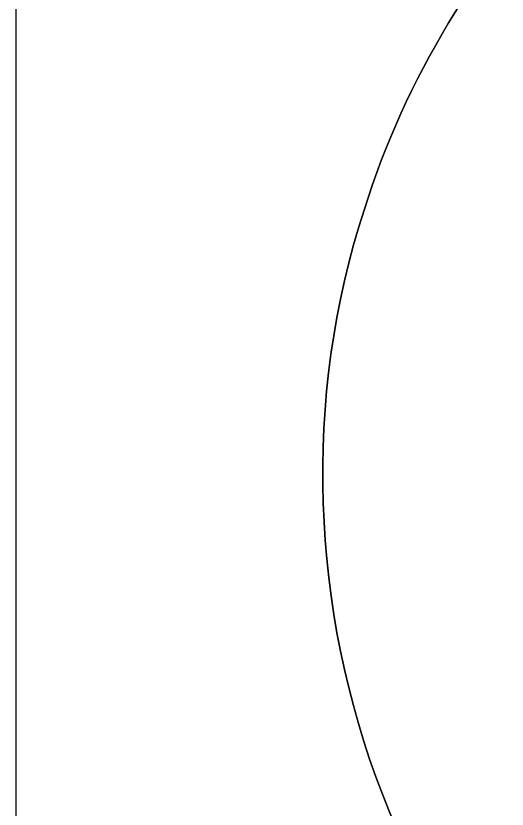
# Model space of a CAD drawing. Header units: centimetres. Extents: x -16.8 to 16.8, y -16.7 to 16.7.
# Drawn here: x -16.77 to -9.75, y -8.39 to 2.94 of the extents above; entities that cross this region are included whole.
import ezdxf

# ---------------------------------------------------------------- set-up
doc = ezdxf.new("R2010")
doc.units = ezdxf.units.CM
doc.header["$MEASUREMENT"] = 0
doc.layers.add('Layer 1', color=7, linetype='Continuous')

msp = doc.modelspace()

# ---------------------------------------------------------------- linework, layer by layer
at = {"layer": 'Layer 1', "color": 7}
for points, knots in [([(-16.77458, 16.66875), (-16.77458, 16.66875), (16.77458, 16.66875), (16.77458, 16.66875), (16.77458, 16.66875), (16.77458, 16.66875), (16.77458, -16.66875), (16.77458, -16.66875), (16.77458, -16.66875), (16.77458, -16.66875), (-16.77458, -16.66875), (-16.77458, -16.66875), (-16.77458, -16.66875), (-16.77458, -16.66875), (-16.77458, 16.66875), (-16.77458, 16.66875), (-16.77458, 16.66875), (-16.77458, 16.66875), (-16.77458, 16.66875), (-16.77458, 16.66875)], [0, 0, 0, 0, 0.16666667, 0.16666667, 0.16666667, 0.16666667, 0.33333333, 0.33333333, 0.33333333, 0.33333333, 0.5, 0.5, 0.5, 0.5, 0.66666667, 0.66666667, 0.66666667, 0.66666667, 1, 1, 1, 1]), ([(0.00988, 15.86512), (-0.4505, 15.58043), (-0.69921, 15.06996), (-0.89888, 14.58666), (-0.89888, 14.58666), (-1.23331, 13.69589), (-1.33491, 12.74057), (-1.39065, 11.79724), (-1.39065, 11.79724), (-1.61396, 11.79019), (-1.83974, 11.80042), (-2.05987, 11.76161), (-2.05987, 11.76161), (-2.72697, 11.66954), (-3.25967, 11.05147), (-3.29071, 10.38507), (-3.29071, 10.38507), (-3.31399, 9.77371), (-3.29318, 9.16129), (-3.29741, 8.54957), (-3.29741, 8.54957), (-3.50943, 8.46526), (-3.72674, 8.39399), (-3.94088, 8.31603), (-3.94088, 8.31603), (-7.61753, 6.99911), (-10.61967, 3.91513), (-11.79054, 0.18415), (-11.79054, 0.18415), (-12.67566, -2.52271), (-12.56242, -5.52944), (-11.53372, -8.18021), (-11.53372, -8.18021), (-10.52583, -10.78971), (-8.62013, -13.03831), (-6.22688, -14.48223), (-6.22688, -14.48223), (-4.43583, -15.58149), (-2.3749, -16.22143), (-0.28081, -16.37206), (-0.28081, -16.37206), (1.87819, -16.48813), (4.07882, -16.12336), (6.04873, -15.21883), (6.04873, -15.21883), (8.07544, -14.30479), (9.85449, -12.85452), (11.17212, -11.06487), (11.17212, -11.06487), (12.40049, -9.37366), (13.21082, -7.38117), (13.48916, -5.30825), (13.48916, -5.30825), (13.83594, -2.7365), (13.35476, -0.06068), (12.14508, 2.23449), (12.14508, 2.23449), (11.13296, 4.1656), (9.60226, 5.81237), (7.77946, 7.00334), (7.77946, 7.00334), (6.76663, 7.67503), (5.64656, 8.1661), (4.49897, 8.55627), (4.49897, 8.55627), (4.48769, 9.20962), (4.52543, 9.86402), (4.47675, 10.51595), (4.47675, 10.51595), (4.44923, 10.88178), (4.23369, 11.20775), (3.96487, 11.44517), (3.96487, 11.44517), (3.58105, 11.77819), (3.05611, 11.82723), (2.56999, 11.81911), (2.56999, 11.81911), (2.46451, 12.55748), (2.39854, 13.30784), (2.16606, 14.02115), (2.16606, 14.02115), (1.97062, 14.64733), (1.70815, 15.29539), (1.20086, 15.73495), (1.20086, 15.73495), (0.88406, 16.02599), (0.37853, 16.08772), (0.00988, 15.86512)], [0, 0, 0, 0, 0.04347826, 0.04347826, 0.04347826, 0.04347826, 0.08695652, 0.08695652, 0.08695652, 0.08695652, 0.13043478, 0.13043478, 0.13043478, 0.13043478, 0.17391304, 0.17391304, 0.17391304, 0.17391304, 0.2173913, 0.2173913, 0.2173913, 0.2173913, 0.26086957, 0.26086957, 0.26086957, 0.26086957, 0.30434783, 0.30434783, 0.30434783, 0.30434783, 0.34782609, 0.34782609, 0.34782609, 0.34782609, 0.39130435, 0.39130435, 0.39130435, 0.39130435, 0.43478261, 0.43478261, 0.43478261, 0.43478261, 0.47826087, 0.47826087, 0.47826087, 0.47826087, 0.52173913, 0.52173913, 0.52173913, 0.52173913, 0.56521739, 0.56521739, 0.56521739, 0.56521739, 0.60869565, 0.60869565, 0.60869565, 0.60869565, 0.65217391, 0.65217391, 0.65217391, 0.65217391, 0.69565217, 0.69565217, 0.69565217, 0.69565217, 0.73913043, 0.73913043, 0.73913043, 0.73913043, 0.7826087, 0.7826087, 0.7826087, 0.7826087, 0.82608696, 0.82608696, 0.82608696, 0.82608696, 0.86956522, 0.86956522, 0.86956522, 0.86956522, 0.91304348, 0.91304348, 0.91304348, 0.91304348, 1, 1, 1, 1])]:
    msp.add_open_spline(points, degree=3, knots=knots, dxfattribs=at)
at = {"layer": 'Layer 1', "color": 251}
msp.add_open_spline([(0.00988, 15.86512), (0.37853, 16.08772), (0.88406, 16.02599), (1.20086, 15.73495), (1.20086, 15.73495), (1.70815, 15.29539), (1.97062, 14.64733), (2.16606, 14.02115), (2.16606, 14.02115), (2.39854, 13.30784), (2.46451, 12.55748), (2.56999, 11.81911), (2.56999, 11.81911), (3.05611, 11.82723), (3.58105, 11.77819), (3.96487, 11.44517), (3.96487, 11.44517), (4.23369, 11.20775), (4.44923, 10.88178), (4.47675, 10.51595), (4.47675, 10.51595), (4.52543, 9.86402), (4.48769, 9.20962), (4.49897, 8.55627), (4.49897, 8.55627), (5.64656, 8.1661), (6.76663, 7.67503), (7.77946, 7.00334), (7.77946, 7.00334), (9.60226, 5.81237), (11.13296, 4.1656), (12.14508, 2.23449), (12.14508, 2.23449), (13.35476, -0.06068), (13.83594, -2.7365), (13.48916, -5.30825), (13.48916, -5.30825), (13.21082, -7.38117), (12.40049, -9.37366), (11.17212, -11.06487), (11.17212, -11.06487), (9.85449, -12.85452), (8.07544, -14.30479), (6.04873, -15.21883), (6.04873, -15.21883), (4.07882, -16.12336), (1.87819, -16.48813), (-0.28081, -16.37206), (-0.28081, -16.37206), (-2.3749, -16.22143), (-4.43583, -15.58149), (-6.22688, -14.48223), (-6.22688, -14.48223), (-8.62013, -13.03831), (-10.52583, -10.78971), (-11.53372, -8.18021), (-11.53372, -8.18021), (-12.56242, -5.52944), (-12.67566, -2.52271), (-11.79054, 0.18415), (-11.79054, 0.18415), (-10.61967, 3.91513), (-7.61753, 6.99911), (-3.94088, 8.31603), (-3.94088, 8.31603), (-3.72674, 8.39399), (-3.50943, 8.46526), (-3.29741, 8.54957), (-3.29741, 8.54957), (-3.29318, 9.16129), (-3.31399, 9.77371), (-3.29071, 10.38507), (-3.29071, 10.38507), (-3.25967, 11.05147), (-2.72697, 11.66954), (-2.05987, 11.76161), (-2.05987, 11.76161), (-1.83974, 11.80042), (-1.61396, 11.79019), (-1.39065, 11.79724), (-1.39065, 11.79724), (-1.33491, 12.74057), (-1.23331, 13.69589), (-0.89888, 14.58666), (-0.89888, 14.58666), (-0.69921, 15.06996), (-0.4505, 15.58043), (0.00988, 15.86512), (0.00988, 15.86512), (0.00988, 15.86512), (0.00988, 15.86512), (0.00988, 15.86512)], degree=3, knots=[0, 0, 0, 0, 0.04166667, 0.04166667, 0.04166667, 0.04166667, 0.08333333, 0.08333333, 0.08333333, 0.08333333, 0.125, 0.125, 0.125, 0.125, 0.16666667, 0.16666667, 0.16666667, 0.16666667, 0.20833333, 0.20833333, 0.20833333, 0.20833333, 0.25, 0.25, 0.25, 0.25, 0.29166667, 0.29166667, 0.29166667, 0.29166667, 0.33333333, 0.33333333, 0.33333333, 0.33333333, 0.375, 0.375, 0.375, 0.375, 0.41666667, 0.41666667, 0.41666667, 0.41666667, 0.45833333, 0.45833333, 0.45833333, 0.45833333, 0.5, 0.5, 0.5, 0.5, 0.54166667, 0.54166667, 0.54166667, 0.54166667, 0.58333333, 0.58333333, 0.58333333, 0.58333333, 0.625, 0.625, 0.625, 0.625, 0.66666667, 0.66666667, 0.66666667, 0.66666667, 0.70833333, 0.70833333, 0.70833333, 0.70833333, 0.75, 0.75, 0.75, 0.75, 0.79166667, 0.79166667, 0.79166667, 0.79166667, 0.83333333, 0.83333333, 0.83333333, 0.83333333, 0.875, 0.875, 0.875, 0.875, 0.91666667, 0.91666667, 0.91666667, 0.91666667, 1, 1, 1, 1], dxfattribs=at)

doc.saveas('drawing.dxf')
